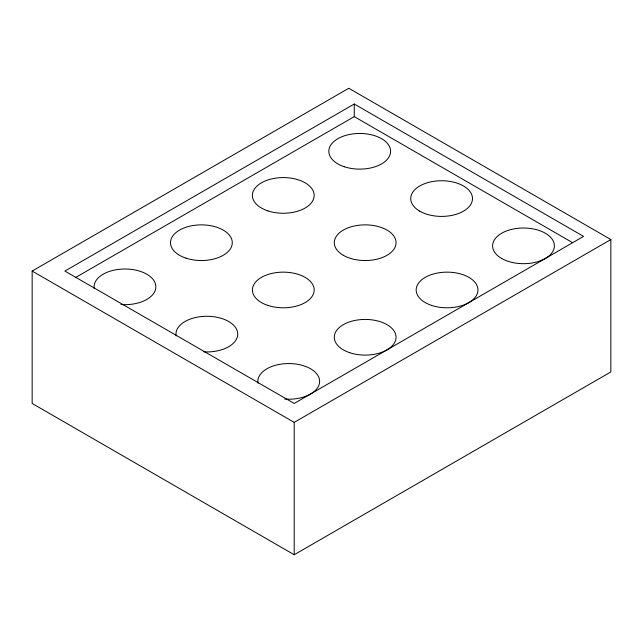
<?xml version="1.0" encoding="UTF-8"?>
<svg xmlns="http://www.w3.org/2000/svg" width="643" height="643" viewBox="0 0 643 643"><rect width="100%" height="100%" fill="white"/><g stroke="black" fill="none" stroke-linecap="round" stroke-linejoin="round"><path stroke-width="0.96" d="M32.15 271.065L348.795 88.252L610.85 239.55L610.85 371.935L294.205 554.748L32.15 403.45L32.15 271.065L294.205 422.363L610.85 239.55M354.253 104.013L64.903 271.065L294.205 403.45L583.555 236.399L354.253 104.013L354.253 116.624L75.335 277.655M354.253 116.624L572.262 242.483M294.205 422.363L294.205 554.748M258.028 383.244A30.88 17.827 0 0 1 287.935 363.56A30.88 17.827 0 0 1 319.587 382.32A30.88 17.827 0 0 1 284.712 399.062M176.134 335.967A30.88 17.827 0 0 1 205.712 316.292A30.88 17.827 0 0 1 237.717 334.649A30.88 17.827 0 0 1 203.831 351.85M94.248 288.691A30.88 17.827 0 0 1 124.155 269.007A30.88 17.827 0 0 1 155.799 287.759A30.88 17.827 0 0 1 120.932 304.509M185.948 258.14A30.88 17.827 0 0 0 232.276 242.7A30.88 17.827 0 0 0 185.948 227.26A30.88 17.827 0 0 0 185.948 258.14M267.842 210.864A30.88 17.827 0 0 0 314.17 195.424A30.88 17.827 0 0 0 267.842 179.976A30.88 17.827 0 0 0 267.842 210.864M344.278 166.738A30.88 17.827 0 0 0 390.598 151.29A30.88 17.827 0 0 0 344.278 135.85A30.88 17.827 0 0 0 344.278 166.738M419.766 211.177A30.88 17.827 0 0 0 471.44 203.188A30.88 17.827 0 0 0 433.615 181.35A30.88 17.827 0 0 0 419.766 211.177M343.338 255.311A30.88 17.827 0 0 0 395.003 247.314A30.88 17.827 0 0 0 357.178 225.476A30.88 17.827 0 0 0 343.338 255.311M267.842 305.417A30.88 17.827 0 0 0 314.17 289.977A30.88 17.827 0 0 0 267.842 274.537A30.88 17.827 0 0 0 267.842 305.417M349.736 352.702A30.88 17.827 0 0 0 396.056 337.262A30.88 17.827 0 0 0 349.736 321.821A30.88 17.827 0 0 0 349.736 352.702M431.622 305.417A30.88 17.827 0 0 0 477.95 289.977A30.88 17.827 0 0 0 431.622 274.537A30.88 17.827 0 0 0 431.622 305.417M501.661 258.462A30.88 17.827 0 0 0 553.334 250.465A30.88 17.827 0 0 0 515.509 228.627A30.88 17.827 0 0 0 501.661 258.462"/></g></svg>
